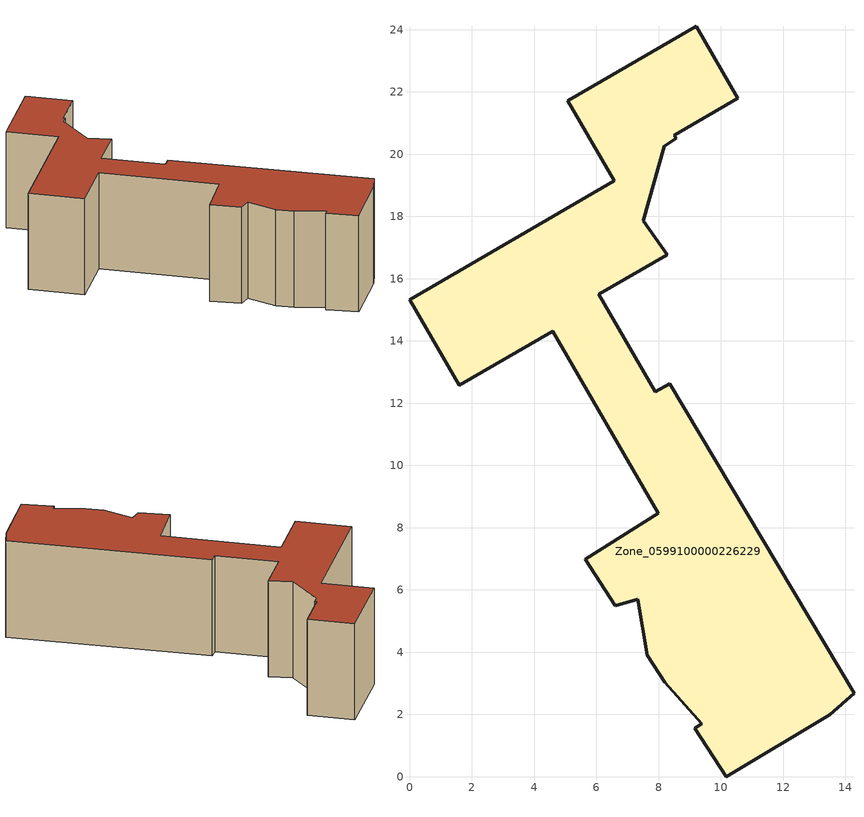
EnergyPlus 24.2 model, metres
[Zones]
Zone_0599100000226229
 floor ground (C_G): 5.09,21.72 9.21,24.11 10.55,21.8 8.51,20.62 8.57,20.51 8.19,20.26 7.5,17.86 8.29,16.77 6.08,15.49 7.89,12.38 8.36,12.63 14.28,2.69 13.49,1.99 10.17,0 9.16,1.56 9.38,1.7 8.2,3.04 7.64,3.9 7.33,5.7 6.61,5.49 5.64,6.99 7.99,8.46 4.6,14.31 1.6,12.57 0,15.33 6.58,19.14 z0
 wall outside (C_F): 9.21,24.11 5.09,21.72 6.58,19.14 0,15.33 1.6,12.57 4.6,14.31 7.99,8.46 5.64,6.99 6.61,5.49 7.33,5.7 7.64,3.9 8.2,3.04 9.38,1.7 9.16,1.56 10.17,0 13.49,1.99 14.28,2.69 8.36,12.63 7.89,12.38 6.08,15.49 8.29,16.77 7.5,17.86 8.19,20.26 8.57,20.51 8.51,20.62 10.55,21.8 9.21,24.11 z0:5.81
 roof outside (C_R): 1.6,12.57 4.6,14.31 7.99,8.46 5.64,6.99 6.61,5.49 7.33,5.7 7.64,3.9 8.2,3.04 9.38,1.7 9.16,1.56 10.17,0 13.49,1.99 14.28,2.69 8.36,12.63 7.89,12.38 6.08,15.49 8.29,16.77 7.5,17.86 8.19,20.26 8.57,20.51 8.51,20.62 10.55,21.8 9.21,24.11 5.09,21.72 6.58,19.14 0,15.33 z5.81
[BUILDING]
Pand.0599100000226229: North Axis=0; Terrain=City; Loads Convergence Tolerance Value=0.04; Temperature Convergence Tolerance Value=0.4; Solar Distribution=FullExterior; Maximum Number of Warmup Days=25; Minimum Number of Warmup Days=1
[Site:Location]
Rotterdam.The.Hague.AP_ZH_NLD Design_Conditions: Latitude=51.96; Longitude=4.45; Time Zone=1; Elevation=-4.5
[SITE:GROUNDTEMPERATURE:BUILDINGSURFACE]
18, 18, 18, 18, 18, 18, 18, 18, 18, 18, 18, 18
[MATERIAL] Thermal Absorptance=0.9; Solar Absorptance=0.7; Visible Absorptance=0.7
Name | Roughness | Thickness | Conductivity | Density | Specific Heat
G.TC.1946 | MediumSmooth | 0.15 | 1 | 540 | 1210
F.TC.1946 | Rough | 0.3 | 0.857143 | 1920 | 840
R.TC.1946 | MediumRough | 0.2 | 0.909091 | 1500 | 1000
[CONSTRUCTION]
C_G: G.TC.1946
C_F: F.TC.1946
C_R: R.TC.1946
[ZONE]
Zone_0599100000226229: Type=1; Multiplier=1; Ceiling Height=Autocalculate; Volume=Autocalculate; Floor Area=autocalculate; Part of Total Floor Area=Yes
[ZONEINFILTRATION:DESIGNFLOWRATE]
Infil_Zone_0599100000226229: Zone or ZoneList or Space or SpaceList=Zone_0599100000226229; Schedule=AlwaysOn; Design Flow Rate Calculation Method=Flow/Area; Flow Rate per Floor Area=0.003; Constant Term Coefficient=1; Temperature Term Coefficient=0; Velocity Term Coefficient=0; Velocity Squared Term Coefficient=0
[HVACTEMPLATE:ZONE:IDEALLOADSAIRSYSTEM]
Zone_0599100000226229: Maximum Heating Supply Air Temperature=50; Minimum Cooling Supply Air Temperature=13; Maximum Heating Supply Air Humidity Ratio=0.0156; Minimum Cooling Supply Air Humidity Ratio=0.0077; Heating Limit=NoLimit; Cooling Limit=NoLimit; Dehumidification Control Type=ConstantSensibleHeatRatio; Cooling Sensible Heat Ratio=0.7; Dehumidification Setpoint=60; Humidification Control Type=None; Humidification Setpoint=30; Outdoor Air Method=None; Outdoor Air Flow Rate per Person=0.00944; Outdoor Air Flow Rate per Zone Floor Area=0; Outdoor Air Flow Rate per Zone=0; Demand Controlled Ventilation Type=None; Outdoor Air Economizer Type=NoEconomizer; Heat Recovery Type=None; Sensible Heat Recovery Effectiveness=0.7; Latent Heat Recovery Effectiveness=0.65
[ZONECONTROL:THERMOSTAT]
ThermostatControl_Zone_0599100000226229: Zone or ZoneList=Zone_0599100000226229; Control Type Schedule=DualSetpointControlType; Control 1=Thermostat_Zone_0599100000226229; Temperature Difference Between Cutout And Setpoint=0
[THERMOSTATSETPOINT:DUALSETPOINT]
Thermostat_Zone_0599100000226229: Heating Setpoint Temperature Schedule=HeatingSetpoint_Zone_0599100000226229; Cooling Setpoint Temperature Schedule=CoolingSetpoint_Zone_0599100000226229
[SCHEDULE:COMPACT]
HeatingSetpoint_Zone_0599100000226229: Through: 12/31, For: AllDays, Until: 24:00, 21
CoolingSetpoint_Zone_0599100000226229: Through: 12/31, For: AllDays, Until: 24:00, 24
DualSetpointControlType: Through: 12/31, For: AllDays, Until: 24:00, 4
AlwaysOn: Through: 12/31, For: AllDays, Until: 24:00, 1
